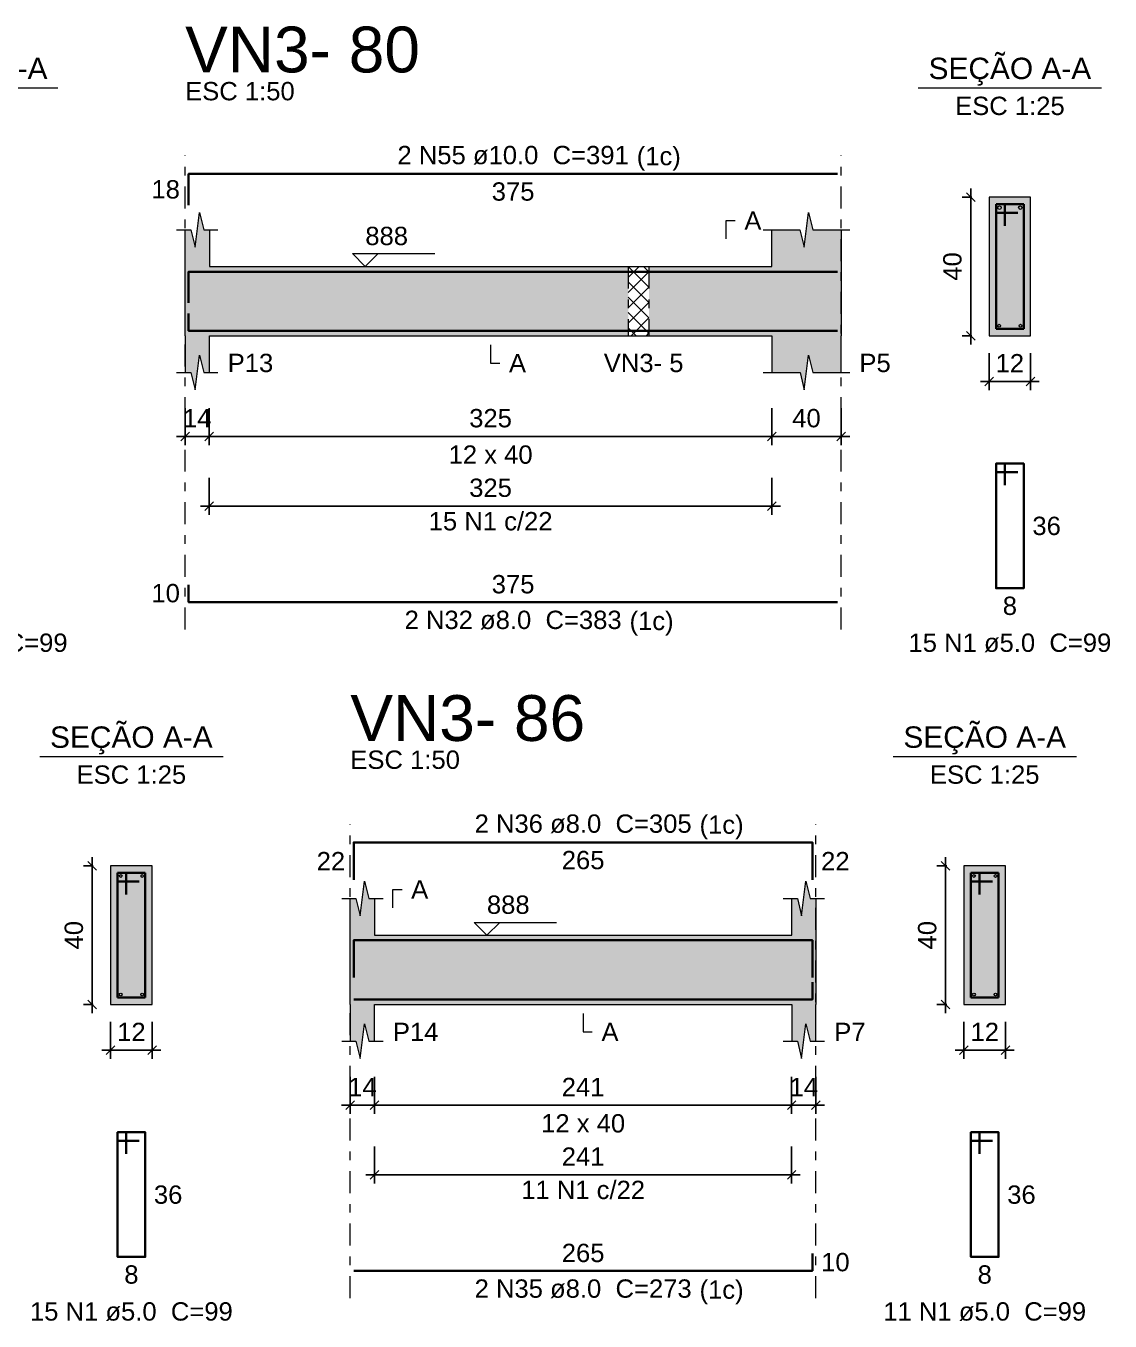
# Model space of a CAD drawing. Header units: millimetres. Extents: x -8 to 605, y -494 to 220.
# Drawn here: x 536.43 to 548.96, y -470.11 to -455.14 of the extents above; entities that cross this region are included whole.
import ezdxf

# ---------------------------------------------------------------- set-up
doc = ezdxf.new("R2010")
doc.units = ezdxf.units.MM
doc.header["$MEASUREMENT"] = 0
doc.linetypes.add('DASHDOT', pattern=[2.54, 1.27, -0.635, 0, -0.635])
doc.linetypes.add('NULL', pattern=[0])
for name, color, linetype, lineweight in [('Descrição da armadura', 7, 'Continuous', 0), ('DT-Barras na forma', 7, 'Continuous', 30), ('DT-Barras no corte', 5, 'Continuous', 5), ('DT-Barras rebatidas', 7, 'Continuous', 30), ('DT-Cotas', 7, 'Continuous', 5), ('DT-Forma', 5, 'Continuous', 5), ('DT-Hachura forma vigas', 252, 'Continuous', 5), ('DT-Hachura intersecção vigas', 9, 'Continuous', 5), ('DT-Hachura seção vigas', 252, 'Continuous', 5), ('DT-Pontilhado', 9, 'DASHDOT', 5), ('DT-Textos', 7, 'Continuous', 5), ('DT-Título', 5, 'Continuous', 20), ('Textos armaduras', 7, 'Continuous', 0)]:
    doc.layers.add(name, color=color, linetype=linetype, lineweight=lineweight)
doc.styles.add('Arial', font='arial.ttf')
doc.dimstyles.new('UM_25.000000', dxfattribs={"dimtxt": 0.18, "dimasz": 0.1, "dimexe": 0.1, "dimexo": 0.2, "dimgap": 0, "dimtad": 1, "dimtih": 1, "dimtoh": 1, "dimdec": 1, "dimlfac": 25, "dimzin": 0, "dimdsep": 46, "dimtxsty": 'Standard', "dimcen": 0.09, "dimdle": 0.1, "dimadec": 1, "dimazin": 2, "dimtfac": 1, "dimtdec": 4, "dimtofl": 0, "dimtmove": 0, "dimatfit": 3, "dimfxl": 1, "dimtolj": 1, "dimarcsym": 0})
doc.dimstyles.new('UM_50.000000', dxfattribs={"dimtxt": 0.18, "dimasz": 0.1, "dimexe": 0.1, "dimexo": 0.2, "dimgap": 0, "dimtad": 1, "dimtih": 1, "dimtoh": 1, "dimdec": 1, "dimlfac": 50, "dimzin": 0, "dimdsep": 46, "dimtxsty": 'Standard', "dimcen": 0.09, "dimdle": 0.1, "dimadec": 1, "dimazin": 2, "dimtfac": 1, "dimtdec": 4, "dimtofl": 0, "dimtmove": 0, "dimatfit": 3, "dimfxl": 1, "dimtolj": 1, "dimarcsym": 0})

# ---------------------------------------------------------------- blocks, each defined once
blk = doc.blocks.new('_Oblique')
at = {"color": 0, "linetype": 'ByBlock', "lineweight": -2}
blk.add_line((-0.5, -0.5), (0.5, 0.5), dxfattribs=at)
blk = doc.blocks.new('*D5197')
at = {"layer": 'Defpoints', "color": 0, "transparency": 16777216}
for p in [(538.27, -459.36), (538.55, -459.36), (538.55, -459.889)]:
    blk.add_point(p, dxfattribs=at)
at = {"layer": 'DT-Cotas', "color": 0, "lineweight": -2, "transparency": 16777216}
for p, q in [((538.27, -459.56), (538.27, -459.989)), ((538.55, -459.56), (538.55, -459.989)), ((538.17, -459.889), (538.65, -459.889))]:
    blk.add_line(p, q, dxfattribs=at)
at = {"layer": 'DT-Cotas', "color": 0, "lineweight": -2, "transparency": 16777216, "xscale": 0.1, "yscale": 0.1, "zscale": 0.1, "rotation": 180}
blk.add_blockref('_Oblique', (538.27, -459.889), dxfattribs=at)
at = {"layer": 'DT-Cotas', "color": 0, "lineweight": -2, "transparency": 16777216, "xscale": 0.1, "yscale": 0.1, "zscale": 0.1}
blk.add_blockref('_Oblique', (538.55, -459.889), dxfattribs=at)
at = {"layer": 'DT-Cotas', "color": 7, "transparency": 16777216, "insert": (538.41, -459.678), "char_height": 0.2118, "attachment_point": 5, "rotation": 0.0057, "style": 'Arial'}
blk.add_mtext('\\A1;14', dxfattribs=at)
blk = doc.blocks.new('*D5198')
at = {"layer": 'Defpoints', "color": 0, "transparency": 16777216}
for p in [(538.55, -459.36), (545.05, -459.36), (545.05, -459.889)]:
    blk.add_point(p, dxfattribs=at)
at = {"layer": 'DT-Cotas', "color": 0, "lineweight": -2, "transparency": 16777216}
for p, q in [((538.55, -459.56), (538.55, -459.989)), ((545.05, -459.56), (545.05, -459.989)), ((538.45, -459.889), (545.15, -459.889))]:
    blk.add_line(p, q, dxfattribs=at)
at = {"layer": 'DT-Cotas', "color": 0, "lineweight": -2, "transparency": 16777216, "xscale": 0.1, "yscale": 0.1, "zscale": 0.1, "rotation": 180}
blk.add_blockref('_Oblique', (538.55, -459.889), dxfattribs=at)
at = {"layer": 'DT-Cotas', "color": 0, "lineweight": -2, "transparency": 16777216, "xscale": 0.1, "yscale": 0.1, "zscale": 0.1}
blk.add_blockref('_Oblique', (545.05, -459.889), dxfattribs=at)
at = {"layer": 'DT-Cotas', "color": 7, "transparency": 16777216, "insert": (541.8, -459.678), "char_height": 0.2118, "attachment_point": 5, "rotation": 0.0057, "style": 'Arial'}
blk.add_mtext('\\A1;325', dxfattribs=at)
blk = doc.blocks.new('*D5199')
at = {"layer": 'Defpoints', "color": 0, "transparency": 16777216}
for p in [(545.05, -459.36), (545.85, -459.36), (545.85, -459.889)]:
    blk.add_point(p, dxfattribs=at)
at = {"layer": 'DT-Cotas', "color": 0, "lineweight": -2, "transparency": 16777216}
for p, q in [((545.05, -459.56), (545.05, -459.989)), ((545.85, -459.56), (545.85, -459.989)), ((544.95, -459.889), (545.95, -459.889))]:
    blk.add_line(p, q, dxfattribs=at)
at = {"layer": 'DT-Cotas', "color": 0, "lineweight": -2, "transparency": 16777216, "xscale": 0.1, "yscale": 0.1, "zscale": 0.1, "rotation": 180}
blk.add_blockref('_Oblique', (545.05, -459.889), dxfattribs=at)
at = {"layer": 'DT-Cotas', "color": 0, "lineweight": -2, "transparency": 16777216, "xscale": 0.1, "yscale": 0.1, "zscale": 0.1}
blk.add_blockref('_Oblique', (545.85, -459.889), dxfattribs=at)
at = {"layer": 'DT-Cotas', "color": 7, "transparency": 16777216, "insert": (545.45, -459.678), "char_height": 0.2118, "attachment_point": 5, "rotation": 0.0057, "style": 'Arial'}
blk.add_mtext('\\A1;40', dxfattribs=at)
blk = doc.blocks.new('*D5200')
at = {"layer": 'Defpoints', "color": 0, "transparency": 16777216}
for p in [(547.349, -457.124), (547.56, -457.124), (547.56, -458.724)]:
    blk.add_point(p, dxfattribs=at)
at = {"layer": 'DT-Cotas', "color": 0, "lineweight": -2, "transparency": 16777216}
for p, q in [((547.36, -457.124), (547.249, -457.124)), ((547.349, -458.824), (547.349, -457.024)), ((547.36, -458.724), (547.249, -458.724))]:
    blk.add_line(p, q, dxfattribs=at)
at = {"layer": 'DT-Cotas', "color": 0, "lineweight": -2, "transparency": 16777216, "xscale": 0.1, "yscale": 0.1, "zscale": 0.1}
for p, rotation in [((547.349, -457.124), 90), ((547.349, -458.724), 270)]:
    blk.add_blockref('_Oblique', p, dxfattribs=dict(at, rotation=rotation))
at = {"layer": 'DT-Cotas', "color": 7, "transparency": 16777216, "insert": (547.137, -457.924), "char_height": 0.2118, "attachment_point": 5, "rotation": 90, "style": 'Arial'}
blk.add_mtext('\\A1;40', dxfattribs=at)
blk = doc.blocks.new('*D5201')
at = {"layer": 'Defpoints', "color": 0, "transparency": 16777216}
for p in [(547.56, -458.724), (548.04, -458.724), (548.04, -459.254)]:
    blk.add_point(p, dxfattribs=at)
at = {"layer": 'DT-Cotas', "color": 0, "lineweight": -2, "transparency": 16777216}
for p, q in [((547.56, -458.924), (547.56, -459.354)), ((548.04, -458.924), (548.04, -459.354)), ((547.46, -459.254), (548.14, -459.254))]:
    blk.add_line(p, q, dxfattribs=at)
at = {"layer": 'DT-Cotas', "color": 0, "lineweight": -2, "transparency": 16777216, "xscale": 0.1, "yscale": 0.1, "zscale": 0.1, "rotation": 180}
blk.add_blockref('_Oblique', (547.56, -459.254), dxfattribs=at)
at = {"layer": 'DT-Cotas', "color": 0, "lineweight": -2, "transparency": 16777216, "xscale": 0.1, "yscale": 0.1, "zscale": 0.1}
blk.add_blockref('_Oblique', (548.04, -459.254), dxfattribs=at)
at = {"layer": 'DT-Cotas', "color": 7, "transparency": 16777216, "insert": (547.8, -459.042), "char_height": 0.2118, "attachment_point": 5, "rotation": 0.0057, "style": 'Arial'}
blk.add_mtext('\\A1;12', dxfattribs=at)
blk = doc.blocks.new('*D5226')
at = {"layer": 'Defpoints', "color": 0, "transparency": 16777216}
for p in [(538.55, -460.165), (545.05, -460.165), (545.05, -460.694)]:
    blk.add_point(p, dxfattribs=at)
at = {"layer": 'DT-Cotas', "color": 0, "lineweight": -2, "transparency": 16777216}
for p, q in [((538.55, -460.365), (538.55, -460.794)), ((545.05, -460.365), (545.05, -460.794)), ((538.45, -460.694), (545.15, -460.694))]:
    blk.add_line(p, q, dxfattribs=at)
at = {"layer": 'DT-Cotas', "color": 0, "lineweight": -2, "transparency": 16777216, "xscale": 0.1, "yscale": 0.1, "zscale": 0.1, "rotation": 180}
blk.add_blockref('_Oblique', (538.55, -460.694), dxfattribs=at)
at = {"layer": 'DT-Cotas', "color": 0, "lineweight": -2, "transparency": 16777216, "xscale": 0.1, "yscale": 0.1, "zscale": 0.1}
blk.add_blockref('_Oblique', (545.05, -460.694), dxfattribs=at)
at = {"layer": 'DT-Cotas', "color": 7, "transparency": 16777216, "insert": (541.8, -460.482), "char_height": 0.2118, "attachment_point": 5, "rotation": 0.0057, "style": 'Arial'}
blk.add_mtext('\\A1;325', dxfattribs=at)
blk = doc.blocks.new('*D5223')
at = {"layer": 'Defpoints', "color": 0, "transparency": 16777216}
for p in [(537.198, -464.85), (537.41, -464.85), (537.41, -466.45)]:
    blk.add_point(p, dxfattribs=at)
at = {"layer": 'DT-Cotas', "color": 0, "lineweight": -2, "transparency": 16777216}
for p, q in [((537.198, -466.55), (537.198, -464.75)), ((537.21, -464.85), (537.098, -464.85)), ((537.21, -466.45), (537.098, -466.45))]:
    blk.add_line(p, q, dxfattribs=at)
at = {"layer": 'DT-Cotas', "color": 0, "lineweight": -2, "transparency": 16777216, "xscale": 0.1, "yscale": 0.1, "zscale": 0.1}
for p, rotation in [((537.198, -464.85), 90), ((537.198, -466.45), 270)]:
    blk.add_blockref('_Oblique', p, dxfattribs=dict(at, rotation=rotation))
at = {"layer": 'DT-Cotas', "color": 7, "transparency": 16777216, "insert": (536.986, -465.65), "char_height": 0.2118, "attachment_point": 5, "rotation": 90, "style": 'Arial'}
blk.add_mtext('\\A1;40', dxfattribs=at)
blk = doc.blocks.new('*D5224')
at = {"layer": 'Defpoints', "color": 0, "transparency": 16777216}
for p in [(537.41, -466.45), (537.89, -466.45), (537.89, -466.98)]:
    blk.add_point(p, dxfattribs=at)
at = {"layer": 'DT-Cotas', "color": 0, "lineweight": -2, "transparency": 16777216}
for p, q in [((537.41, -466.65), (537.41, -467.08)), ((537.89, -466.65), (537.89, -467.08)), ((537.31, -466.98), (537.99, -466.98))]:
    blk.add_line(p, q, dxfattribs=at)
at = {"layer": 'DT-Cotas', "color": 0, "lineweight": -2, "transparency": 16777216, "xscale": 0.1, "yscale": 0.1, "zscale": 0.1, "rotation": 180}
blk.add_blockref('_Oblique', (537.41, -466.98), dxfattribs=at)
at = {"layer": 'DT-Cotas', "color": 0, "lineweight": -2, "transparency": 16777216, "xscale": 0.1, "yscale": 0.1, "zscale": 0.1}
blk.add_blockref('_Oblique', (537.89, -466.98), dxfattribs=at)
at = {"layer": 'DT-Cotas', "color": 7, "transparency": 16777216, "insert": (537.65, -466.768), "char_height": 0.2118, "attachment_point": 5, "rotation": 0.0057, "style": 'Arial'}
blk.add_mtext('\\A1;12', dxfattribs=at)
blk = doc.blocks.new('*D5240')
at = {"layer": 'Defpoints', "color": 0, "transparency": 16777216}
for p in [(540.179, -467.086), (540.459, -467.086), (540.459, -467.615)]:
    blk.add_point(p, dxfattribs=at)
at = {"layer": 'DT-Cotas', "color": 0, "lineweight": -2, "transparency": 16777216}
for p, q in [((540.179, -467.286), (540.179, -467.715)), ((540.459, -467.286), (540.459, -467.715)), ((540.079, -467.615), (540.559, -467.615))]:
    blk.add_line(p, q, dxfattribs=at)
at = {"layer": 'DT-Cotas', "color": 0, "lineweight": -2, "transparency": 16777216, "xscale": 0.1, "yscale": 0.1, "zscale": 0.1, "rotation": 180}
blk.add_blockref('_Oblique', (540.179, -467.615), dxfattribs=at)
at = {"layer": 'DT-Cotas', "color": 0, "lineweight": -2, "transparency": 16777216, "xscale": 0.1, "yscale": 0.1, "zscale": 0.1}
blk.add_blockref('_Oblique', (540.459, -467.615), dxfattribs=at)
at = {"layer": 'DT-Cotas', "color": 7, "transparency": 16777216, "insert": (540.319, -467.404), "char_height": 0.2118, "attachment_point": 5, "rotation": 0.0057, "style": 'Arial'}
blk.add_mtext('\\A1;14', dxfattribs=at)
blk = doc.blocks.new('*D5241')
at = {"layer": 'Defpoints', "color": 0, "transparency": 16777216}
for p in [(540.459, -467.086), (545.279, -467.086), (545.279, -467.615)]:
    blk.add_point(p, dxfattribs=at)
at = {"layer": 'DT-Cotas', "color": 0, "lineweight": -2, "transparency": 16777216}
for p, q in [((540.459, -467.286), (540.459, -467.715)), ((545.279, -467.286), (545.279, -467.715)), ((540.359, -467.615), (545.379, -467.615))]:
    blk.add_line(p, q, dxfattribs=at)
at = {"layer": 'DT-Cotas', "color": 0, "lineweight": -2, "transparency": 16777216, "xscale": 0.1, "yscale": 0.1, "zscale": 0.1, "rotation": 180}
blk.add_blockref('_Oblique', (540.459, -467.615), dxfattribs=at)
at = {"layer": 'DT-Cotas', "color": 0, "lineweight": -2, "transparency": 16777216, "xscale": 0.1, "yscale": 0.1, "zscale": 0.1}
blk.add_blockref('_Oblique', (545.279, -467.615), dxfattribs=at)
at = {"layer": 'DT-Cotas', "color": 7, "transparency": 16777216, "insert": (542.869, -467.404), "char_height": 0.2118, "attachment_point": 5, "rotation": 0.0057, "style": 'Arial'}
blk.add_mtext('\\A1;241', dxfattribs=at)
blk = doc.blocks.new('*D5242')
at = {"layer": 'Defpoints', "color": 0, "transparency": 16777216}
for p in [(545.279, -467.086), (545.559, -467.086), (545.559, -467.615)]:
    blk.add_point(p, dxfattribs=at)
at = {"layer": 'DT-Cotas', "color": 0, "lineweight": -2, "transparency": 16777216}
for p, q in [((545.279, -467.286), (545.279, -467.715)), ((545.559, -467.286), (545.559, -467.715)), ((545.179, -467.615), (545.659, -467.615))]:
    blk.add_line(p, q, dxfattribs=at)
at = {"layer": 'DT-Cotas', "color": 0, "lineweight": -2, "transparency": 16777216, "xscale": 0.1, "yscale": 0.1, "zscale": 0.1, "rotation": 180}
blk.add_blockref('_Oblique', (545.279, -467.615), dxfattribs=at)
at = {"layer": 'DT-Cotas', "color": 0, "lineweight": -2, "transparency": 16777216, "xscale": 0.1, "yscale": 0.1, "zscale": 0.1}
blk.add_blockref('_Oblique', (545.559, -467.615), dxfattribs=at)
at = {"layer": 'DT-Cotas', "color": 7, "transparency": 16777216, "insert": (545.419, -467.404), "char_height": 0.2118, "attachment_point": 5, "rotation": 0.0057, "style": 'Arial'}
blk.add_mtext('\\A1;14', dxfattribs=at)
blk = doc.blocks.new('*D5243')
at = {"layer": 'Defpoints', "color": 0, "transparency": 16777216}
for p in [(547.058, -464.85), (547.27, -464.85), (547.27, -466.45)]:
    blk.add_point(p, dxfattribs=at)
at = {"layer": 'DT-Cotas', "color": 0, "lineweight": -2, "transparency": 16777216}
for p, q in [((547.058, -466.55), (547.058, -464.75)), ((547.07, -464.85), (546.958, -464.85)), ((547.07, -466.45), (546.958, -466.45))]:
    blk.add_line(p, q, dxfattribs=at)
at = {"layer": 'DT-Cotas', "color": 0, "lineweight": -2, "transparency": 16777216, "xscale": 0.1, "yscale": 0.1, "zscale": 0.1}
for p, rotation in [((547.058, -464.85), 90), ((547.058, -466.45), 270)]:
    blk.add_blockref('_Oblique', p, dxfattribs=dict(at, rotation=rotation))
at = {"layer": 'DT-Cotas', "color": 7, "transparency": 16777216, "insert": (546.846, -465.65), "char_height": 0.2118, "attachment_point": 5, "rotation": 90, "style": 'Arial'}
blk.add_mtext('\\A1;40', dxfattribs=at)
blk = doc.blocks.new('*D5244')
at = {"layer": 'Defpoints', "color": 0, "transparency": 16777216}
for p in [(547.27, -466.45), (547.75, -466.45), (547.75, -466.98)]:
    blk.add_point(p, dxfattribs=at)
at = {"layer": 'DT-Cotas', "color": 0, "lineweight": -2, "transparency": 16777216}
for p, q in [((547.27, -466.65), (547.27, -467.08)), ((547.75, -466.65), (547.75, -467.08)), ((547.17, -466.98), (547.85, -466.98))]:
    blk.add_line(p, q, dxfattribs=at)
at = {"layer": 'DT-Cotas', "color": 0, "lineweight": -2, "transparency": 16777216, "xscale": 0.1, "yscale": 0.1, "zscale": 0.1, "rotation": 180}
blk.add_blockref('_Oblique', (547.27, -466.98), dxfattribs=at)
at = {"layer": 'DT-Cotas', "color": 0, "lineweight": -2, "transparency": 16777216, "xscale": 0.1, "yscale": 0.1, "zscale": 0.1}
blk.add_blockref('_Oblique', (547.75, -466.98), dxfattribs=at)
at = {"layer": 'DT-Cotas', "color": 7, "transparency": 16777216, "insert": (547.51, -466.768), "char_height": 0.2118, "attachment_point": 5, "rotation": 0.0057, "style": 'Arial'}
blk.add_mtext('\\A1;12', dxfattribs=at)
blk = doc.blocks.new('*D5245')
at = {"layer": 'Defpoints', "color": 0, "transparency": 16777216}
for p in [(540.459, -467.891), (545.279, -467.891), (545.279, -468.42)]:
    blk.add_point(p, dxfattribs=at)
at = {"layer": 'DT-Cotas', "color": 0, "lineweight": -2, "transparency": 16777216}
for p, q in [((540.459, -468.091), (540.459, -468.52)), ((545.279, -468.091), (545.279, -468.52)), ((540.359, -468.42), (545.379, -468.42))]:
    blk.add_line(p, q, dxfattribs=at)
at = {"layer": 'DT-Cotas', "color": 0, "lineweight": -2, "transparency": 16777216, "xscale": 0.1, "yscale": 0.1, "zscale": 0.1, "rotation": 180}
blk.add_blockref('_Oblique', (540.459, -468.42), dxfattribs=at)
at = {"layer": 'DT-Cotas', "color": 0, "lineweight": -2, "transparency": 16777216, "xscale": 0.1, "yscale": 0.1, "zscale": 0.1}
blk.add_blockref('_Oblique', (545.279, -468.42), dxfattribs=at)
at = {"layer": 'DT-Cotas', "color": 7, "transparency": 16777216, "insert": (542.869, -468.208), "char_height": 0.2118, "attachment_point": 5, "rotation": 0.0057, "style": 'Arial'}
blk.add_mtext('\\A1;241', dxfattribs=at)

msp = doc.modelspace()

# ---------------------------------------------------------------- hatches: boundary and pattern name
at = {"layer": 'DT-Hachura forma vigas', "linetype": 'Continuous'}
for points in [[(538.5505, -458.7244), (543.3905, -458.7244), (543.3905, -457.9244), (538.5505, -457.9244), (538.5505, -457.5008), (538.4855, -457.5008), (538.4355, -457.3008), (538.3855, -457.7008), (538.3355, -457.5008), (538.2705, -457.5008), (538.2705, -457.9244), (538.2705, -458.7244), (538.2705, -459.148), (538.3355, -459.148), (538.3855, -459.348), (538.4355, -458.948), (538.4855, -459.148), (538.5505, -459.148), (538.5505, -458.7244)], [(545.8503, -459.148), (545.8503, -458.7244), (545.8503, -457.9244), (545.8503, -457.5008), (545.5253, -457.5008), (545.4753, -457.3008), (545.4253, -457.7008), (545.3753, -457.5008), (545.0503, -457.5008), (545.0503, -457.9244), (543.6305, -457.9244), (543.6305, -458.7244), (545.0503, -458.7244), (545.0503, -459.148), (545.3753, -459.148), (545.4253, -459.348), (545.4753, -458.948), (545.5253, -459.148), (545.8503, -459.148)], [(545.5595, -466.874), (545.5595, -466.4504), (545.5595, -465.6504), (545.5595, -465.2268), (545.4945, -465.2268), (545.4445, -465.0268), (545.3945, -465.4268), (545.3445, -465.2268), (545.2795, -465.2268), (545.2795, -465.6504), (540.4595, -465.6504), (540.4595, -465.2268), (540.3945, -465.2268), (540.3445, -465.0268), (540.2945, -465.4268), (540.2445, -465.2268), (540.1795, -465.2268), (540.1795, -465.6504), (540.1795, -466.4504), (540.1795, -466.874), (540.2445, -466.874), (540.2945, -467.074), (540.3445, -466.674), (540.3945, -466.874), (540.4595, -466.874), (540.4595, -466.4504), (545.2795, -466.4504), (545.2795, -466.874), (545.3445, -466.874), (545.3945, -467.074), (545.4445, -466.674), (545.4945, -466.874), (545.5595, -466.874)]]:
    msp.add_hatch(color=252, dxfattribs=at).paths.add_polyline_path(points)
at = {"layer": 'DT-Hachura intersecção vigas', "linetype": 'Continuous'}
h = msp.add_hatch(dxfattribs=at)
h.set_pattern_fill('ANSI37', color=9, style=0)
h.set_pattern_definition([(45, (491.48074, -487.50912), (-0.08838835, 0.08838835), []), (135, (491.48074, -487.50912), (-0.08838835, -0.08838835), [])])
h.paths.add_polyline_path([(543.3905, -458.7244), (543.6305, -458.7244), (543.6305, -457.9244), (543.3905, -457.9244), (543.3905, -458.7244)])
at = {"layer": 'DT-Hachura seção vigas', "linetype": 'Continuous'}
for points in [[(547.5604, -458.7244), (547.5604, -458.7244), (548.0404, -458.7244), (548.0404, -457.1244), (547.5604, -457.1244), (547.5604, -458.7244)], [(537.4099, -466.4504), (537.4099, -466.4504), (537.8899, -466.4504), (537.8899, -464.8504), (537.4099, -464.8504), (537.4099, -466.4504)], [(547.2696, -466.4504), (547.2696, -466.4504), (547.7496, -466.4504), (547.7496, -464.8504), (547.2696, -464.8504), (547.2696, -466.4504)]]:
    msp.add_hatch(color=252, dxfattribs=at).paths.add_polyline_path(points)

# ---------------------------------------------------------------- linework, layer by layer
at = {"layer": 'DT-Barras na forma'}
for p, q in [((547.7404, -457.2044), (547.6404, -457.2044)), ((547.6404, -457.2044), (547.6404, -458.6444)), ((547.9604, -457.2044), (547.6404, -457.2044)), ((547.6404, -457.2044), (547.6404, -457.3044)), ((547.7404, -457.4544), (547.7404, -457.2044)), ((547.9604, -458.6444), (547.9604, -457.2044)), ((547.6404, -457.3044), (547.8904, -457.3044)), ((547.6404, -458.6444), (547.9604, -458.6444)), ((537.5899, -464.9304), (537.4899, -464.9304)), ((537.4899, -464.9304), (537.4899, -466.3704)), ((537.8099, -464.9304), (537.4899, -464.9304)), ((537.4899, -464.9304), (537.4899, -465.0304)), ((537.4899, -465.0304), (537.7399, -465.0304)), ((537.5899, -465.1804), (537.5899, -464.9304)), ((537.8099, -466.3704), (537.8099, -464.9304)), ((547.4496, -464.9304), (547.3496, -464.9304)), ((547.3496, -464.9304), (547.3496, -466.3704)), ((547.6696, -464.9304), (547.3496, -464.9304)), ((547.3496, -464.9304), (547.3496, -465.0304)), ((547.3496, -465.0304), (547.5996, -465.0304)), ((547.4496, -465.1804), (547.4496, -464.9304)), ((547.6696, -466.3704), (547.6696, -464.9304)), ((537.4899, -466.3704), (537.8099, -466.3704)), ((547.3496, -466.3704), (547.6696, -466.3704))]:
    msp.add_line(p, q, dxfattribs=at)
for points in [[(538.3105, -458.3461), (538.3105, -457.9844), (545.8103, -457.9844)], [(538.3105, -458.4664), (538.3105, -458.6664), (545.8103, -458.6664)], [(540.2195, -466.1401), (540.2195, -465.7084), (545.5195, -465.7084), (545.5195, -466.1401)], [(540.2195, -466.3924), (545.5195, -466.3924), (545.5195, -466.1924)]]:
    msp.add_lwpolyline(points, dxfattribs=at)
at = {"layer": 'DT-Barras no corte'}
for centre, radius in [((547.6804, -457.2444), 0.02), ((547.9204, -457.2444), 0.02), ((547.6764, -458.6084), 0.016), ((547.9244, -458.6084), 0.016), ((537.5259, -464.9664), 0.016), ((537.7739, -464.9664), 0.016), ((547.3856, -464.9664), 0.016), ((547.6336, -464.9664), 0.016), ((537.5259, -466.3344), 0.016), ((537.7739, -466.3344), 0.016), ((547.3856, -466.3344), 0.016), ((547.6336, -466.3344), 0.016)]:
    msp.add_circle(centre, radius, dxfattribs=at)
at = {"layer": 'DT-Barras rebatidas'}
for points in [[(538.3105, -457.2165), (538.3105, -456.8548), (545.8103, -456.8548)], [(547.7404, -460.4511), (547.7404, -460.2011), (547.6404, -460.2011), (547.6404, -461.6411), (547.9604, -461.6411), (547.9604, -460.2011), (547.6404, -460.2011), (547.6404, -460.3011), (547.8904, -460.3011)], [(538.3105, -461.6011), (538.3105, -461.8011), (545.8103, -461.8011)], [(540.2195, -465.0105), (540.2195, -464.5788), (545.5195, -464.5788), (545.5195, -465.0105)], [(537.5899, -468.1771), (537.5899, -467.9271), (537.4899, -467.9271), (537.4899, -469.3671), (537.8099, -469.3671), (537.8099, -467.9271), (537.4899, -467.9271), (537.4899, -468.0271), (537.7399, -468.0271)], [(547.4496, -468.1771), (547.4496, -467.9271), (547.3496, -467.9271), (547.3496, -469.3671), (547.6696, -469.3671), (547.6696, -467.9271), (547.3496, -467.9271), (547.3496, -468.0271), (547.5996, -468.0271)], [(540.2195, -469.5271), (545.5195, -469.5271), (545.5195, -469.3271)]]:
    msp.add_lwpolyline(points, dxfattribs=at)
at = {"layer": 'DT-Forma'}
for p, q in [((548.0404, -457.1244), (547.5604, -457.1244)), ((547.5604, -457.1244), (547.5604, -458.7244)), ((548.0404, -458.7244), (548.0404, -457.1244)), ((538.3855, -457.7008), (538.4355, -457.3008)), ((538.4355, -457.3008), (538.4855, -457.5008)), ((545.4252, -457.7008), (545.4752, -457.3008)), ((545.4752, -457.3008), (545.5252, -457.5008)), ((538.1705, -457.5008), (538.3355, -457.5008)), ((538.2705, -457.9244), (538.2705, -457.5008)), ((538.3355, -457.5008), (538.3855, -457.7008)), ((538.4855, -457.5008), (538.6505, -457.5008)), ((538.5505, -457.5008), (538.5505, -457.9244)), ((544.9502, -457.5008), (545.3752, -457.5008)), ((545.0502, -457.9244), (545.0502, -457.5008)), ((545.3752, -457.5008), (545.4252, -457.7008)), ((545.5252, -457.5008), (545.9502, -457.5008)), ((545.8502, -457.5008), (545.8502, -457.9244)), ((538.5505, -457.9244), (543.3905, -457.9244)), ((543.3905, -457.9244), (543.6305, -457.9244)), ((543.6305, -457.9244), (545.0502, -457.9244)), ((538.2705, -458.7244), (538.2705, -459.148)), ((538.5505, -459.148), (538.5505, -458.7244)), ((538.5505, -458.7244), (543.3905, -458.7244)), ((543.3905, -458.7244), (543.6305, -458.7244)), ((543.6305, -458.7244), (545.0502, -458.7244)), ((545.0502, -458.7244), (545.0502, -459.148)), ((545.8503, -459.148), (545.8503, -458.7244)), ((547.5604, -458.7244), (548.0404, -458.7244)), ((538.3855, -459.348), (538.4355, -458.948)), ((538.4355, -458.948), (538.4855, -459.148)), ((545.4253, -459.348), (545.4753, -458.948)), ((545.4753, -458.948), (545.5253, -459.148)), ((538.1705, -459.148), (538.3355, -459.148)), ((538.3355, -459.148), (538.3855, -459.348)), ((538.4855, -459.148), (538.6505, -459.148)), ((544.9502, -459.148), (545.3753, -459.148)), ((545.3753, -459.148), (545.4253, -459.348)), ((545.5253, -459.148), (545.9503, -459.148)), ((537.8899, -464.8504), (537.4099, -464.8504)), ((537.4099, -464.8504), (537.4099, -466.4504)), ((537.8899, -466.4504), (537.8899, -464.8504)), ((547.7496, -464.8504), (547.2696, -464.8504)), ((547.2696, -464.8504), (547.2696, -466.4504)), ((547.7496, -466.4504), (547.7496, -464.8504)), ((540.2945, -465.4268), (540.3445, -465.0268)), ((540.3445, -465.0268), (540.3945, -465.2268)), ((545.3945, -465.4268), (545.4445, -465.0268)), ((545.4445, -465.0268), (545.4945, -465.2268)), ((540.0795, -465.2268), (540.2445, -465.2268)), ((540.1795, -465.6504), (540.1795, -465.2268)), ((540.2445, -465.2268), (540.2945, -465.4268)), ((540.3945, -465.2268), (540.5595, -465.2268)), ((540.4595, -465.2268), (540.4595, -465.6504)), ((545.1795, -465.2268), (545.3445, -465.2268)), ((545.2795, -465.6504), (545.2795, -465.2268)), ((545.3445, -465.2268), (545.3945, -465.4268)), ((545.4945, -465.2268), (545.6595, -465.2268)), ((545.5595, -465.2268), (545.5595, -465.6504)), ((540.4595, -465.6504), (545.2795, -465.6504)), ((537.4099, -466.4504), (537.8899, -466.4504)), ((540.1795, -466.4504), (540.1795, -466.874)), ((540.4595, -466.874), (540.4595, -466.4504)), ((540.4595, -466.4504), (545.2795, -466.4504)), ((545.2795, -466.4504), (545.2795, -466.874)), ((545.5595, -466.874), (545.5595, -466.4504)), ((547.2696, -466.4504), (547.7496, -466.4504)), ((540.2945, -467.074), (540.3445, -466.674)), ((540.3445, -466.674), (540.3945, -466.874)), ((545.3945, -467.074), (545.4445, -466.674)), ((545.4445, -466.674), (545.4945, -466.874)), ((540.0795, -466.874), (540.2445, -466.874)), ((540.2445, -466.874), (540.2945, -467.074)), ((540.3945, -466.874), (540.5595, -466.874)), ((545.1795, -466.874), (545.3445, -466.874)), ((545.3445, -466.874), (545.3945, -467.074)), ((545.4945, -466.874), (545.6595, -466.874))]:
    msp.add_line(p, q, dxfattribs=at)
at = {"layer": 'DT-Forma', "linetype": 'Continuous'}
for p, q in [((538.2705, -458.7244), (538.2705, -457.9244)), ((545.8502, -457.9244), (545.8502, -458.7244)), ((540.1795, -466.4504), (540.1795, -465.6504)), ((545.5595, -465.6504), (545.5595, -466.4504))]:
    msp.add_line(p, q, dxfattribs=at)
at = {"layer": 'DT-Pontilhado', "ltscale": 0.2}
for p, q in [((538.2705, -462.1188), (538.2705, -456.643)), ((545.8503, -462.1188), (545.8503, -456.643)), ((543.3905, -457.9244), (543.3905, -458.7244)), ((543.6305, -457.9244), (543.6305, -458.7244)), ((540.1795, -469.8448), (540.1795, -464.367)), ((545.5595, -469.8448), (545.5595, -464.367))]:
    msp.add_line(p, q, dxfattribs=at)
at = {"layer": 'DT-Textos'}
for p, q in [((534.6819, -455.8595), (536.7999, -455.8595)), ((546.7414, -455.8595), (548.8594, -455.8595)), ((536.5909, -463.5855), (538.7089, -463.5855)), ((546.4506, -463.5855), (548.5686, -463.5855))]:
    msp.add_line(p, q, dxfattribs=at)
for points in [[(544.5207, -457.6067), (544.5207, -457.3949), (544.6266, -457.3949)], [(540.5004, -457.7762), (540.3521, -457.9244), (540.2039, -457.7762), (541.157, -457.7762)], [(541.8003, -458.8303), (541.8003, -459.0421), (541.9062, -459.0421)], [(540.6713, -465.3327), (540.6713, -465.1209), (540.7772, -465.1209)], [(541.9055, -465.5022), (541.7572, -465.6504), (541.6089, -465.5022), (542.562, -465.5022)], [(542.8695, -466.5563), (542.8695, -466.7681), (542.9754, -466.7681)]]:
    msp.add_lwpolyline(points, dxfattribs=at)

# ---------------------------------------------------------------- texts
at = {"layer": 'Descrição da armadura', "linetype": 'NULL', "char_height": 0.2118, "attachment_point": 8, "line_spacing_factor": 0.9, "style": 'Arial'}
for s, insert, width in [('2 N55 ø10.0  C=391', (542.0606, -456.7485), 5.344721), ('15 N1 c/22', (541.8003, -460.9759), 2.86156), ('2 N32 ø8.0  C=383', (542.0606, -462.1185), 5.015721), ('15 N1 ø5.0  C=99', (535.7408, -462.3825), 4.686721), ('15 N1 ø5.0  C=99', (547.8006, -462.3825), 4.686721), ('2 N36 ø8.0  C=305', (542.8696, -464.4725), 5.015721), ('11 N1 c/22', (542.8695, -468.7019), 2.86156), ('2 N35 ø8.0  C=273', (542.8696, -469.8445), 5.015721), ('15 N1 ø5.0  C=99', (537.6496, -470.1085), 4.686721), ('11 N1 ø5.0  C=99', (547.5096, -470.1085), 4.686721)]:
    msp.add_mtext(s, dxfattribs=dict(at, insert=insert, width=width))
at = {"layer": 'DT-Textos', "linetype": 'NULL', "line_spacing_factor": 0.798, "style": 'Arial'}
for s, insert, char_height, width, attachment_point in [('SEÇÃO A-A', (535.7408, -455.8354), 0.2471, 3.760741, 8), ('SEÇÃO A-A', (547.8006, -455.8354), 0.2471, 3.760741, 8), ('ESC 1:50', (538.2706, -456.0075), 0.2118, 2.532883, 7), ('ESC 1:25', (547.8006, -456.1775), 0.2118, 2.532883, 8), ('(1c)', (543.4886, -456.8184), 0.2118, 1.018965, 7), ('A', (544.7326, -457.5005), 0.2118, 0.394865, 7), ('888', (540.3526, -457.6805), 0.2118, 0.987001, 7), ('P13', (538.7626, -459.1475), 0.2118, 1.052866, 7), ('A', (542.0126, -459.1475), 0.2118, 0.394865, 7), ('VN3- 5', (543.1085, -459.1475), 0.2118, 1.841627, 7), ('P5', (546.0616, -459.1475), 0.2118, 0.723865, 7), ('12 x 40', (541.8006, -460.2065), 0.2118, 1.940747, 8), ('(1c)', (543.4056, -462.1884), 0.2118, 1.018965, 7), ('SEÇÃO A-A', (537.6496, -463.5614), 0.2471, 3.760741, 8), ('SEÇÃO A-A', (547.5096, -463.5614), 0.2471, 3.760741, 8), ('ESC 1:50', (540.1796, -463.7315), 0.2118, 2.532883, 7), ('ESC 1:25', (537.6496, -463.9035), 0.2118, 2.532883, 8), ('ESC 1:25', (547.5096, -463.9035), 0.2118, 2.532883, 8), ('(1c)', (544.2146, -464.5424), 0.2118, 1.018965, 7), ('A', (540.8826, -465.2265), 0.2118, 0.394865, 7), ('888', (541.7576, -465.4065), 0.2118, 0.987001, 7), ('P14', (540.6716, -466.8735), 0.2118, 1.052866, 7), ('A', (543.0816, -466.8735), 0.2118, 0.394865, 7), ('P7', (545.7716, -466.8735), 0.2118, 0.723865, 7), ('12 x 40', (542.8696, -467.9325), 0.2118, 1.940747, 8), ('(1c)', (544.2146, -469.9144), 0.2118, 1.018965, 7)]:
    msp.add_mtext(s, dxfattribs=dict(at, insert=insert, char_height=char_height, width=width, attachment_point=attachment_point))
at = {"layer": 'DT-Título', "linetype": 'NULL', "char_height": 0.5295, "width": 5.426568, "attachment_point": 7, "line_spacing_factor": 0.798, "style": 'Arial'}
for s, insert in [('VN3- 80', (538.2706, -455.6897)), ('VN3- 86', (540.1796, -463.4137))]:
    msp.add_mtext(s, dxfattribs=dict(at, insert=insert))
at = {"layer": 'Textos armaduras', "linetype": 'NULL', "char_height": 0.2118, "line_spacing_factor": 0.9, "style": 'Arial'}
for s, insert, width, attachment_point in [('18', (538.2105, -457.1416), 1.058001, 9), ('375', (542.0604, -456.9521), 1.387001, 2), ('36', (548.0604, -460.8152), 1.058001, 1), ('10', (538.2105, -461.807), 1.058001, 9), ('375', (542.0604, -461.7038), 1.387001, 8), ('8', (547.8004, -461.7384), 0.729, 2), ('22', (540.1195, -464.9006), 1.058001, 9), ('265', (542.8695, -464.6761), 1.387001, 2), ('22', (545.6195, -464.6888), 1.058001, 1), ('36', (537.9099, -468.5412), 1.058001, 1), ('36', (547.7696, -468.5412), 1.058001, 1), ('265', (542.8695, -469.4298), 1.387001, 8), ('10', (545.6195, -469.3212), 1.058001, 1), ('8', (537.6499, -469.4644), 0.729, 2), ('8', (547.5096, -469.4644), 0.729, 2)]:
    msp.add_mtext(s, dxfattribs=dict(at, insert=insert, width=width, attachment_point=attachment_point))

# ---------------------------------------------------------------- dimensions: what is measured, and where the dimension line sits
at = {"layer": 'DT-Cotas'}
for base, p1, p2, picture, middle in [((547.3486, -457.1244), (547.5604, -458.7244), (547.5604, -457.1244), '*D5200', (547.1368, -457.9244)), ((537.1981, -464.8504), (537.4099, -466.4504), (537.4099, -464.8504), '*D5223', (536.9863, -465.6504)), ((547.0578, -464.8504), (547.2696, -466.4504), (547.2696, -464.8504), '*D5243', (546.846, -465.6504))]:
    dim = msp.add_linear_dim(base=base, p1=p1, p2=p2, angle=90, dimstyle='UM_25.000000', override={"dimtxt": 0.2118, "dimasz": 0.1, "dimexe": 0.1, "dimexo": 0.2, "dimtad": 1, "dimtih": 0, "dimtoh": 0, "dimdec": 1, "dimlfac": 25, "dimzin": 8, "dimtxsty": 'Arial', "dimblk": 'Oblique', "dimblk1": 'Oblique', "dimblk2": 'Oblique', "dimsah": 1, "dimdle": 0.1, "dimse1": 0, "dimse2": 0, "dimclrt": 7, "dimadec": 1, "dimazin": 3, "dimtmove": 2, "dimldrblk": 'Oblique'}, dxfattribs=at)
    dim.commit()
    dim.dimension.update_dxf_attribs({"geometry": picture, "text_midpoint": middle, "dimtype": 160, "text_rotation": 90})
for base, p1, p2, dimstyle, override, picture, middle in [((548.0404, -459.2539), (547.5604, -458.7244), (548.0404, -458.7244), 'UM_25.000000', {"dimtxt": 0.2118, "dimasz": 0.1, "dimexe": 0.1, "dimexo": 0.2, "dimtad": 1, "dimtih": 0, "dimtoh": 0, "dimdec": 1, "dimlfac": 25, "dimzin": 8, "dimtxsty": 'Arial', "dimblk": 'Oblique', "dimblk1": 'Oblique', "dimblk2": 'Oblique', "dimsah": 1, "dimdle": 0.1, "dimse1": 0, "dimse2": 0, "dimclrt": 7, "dimadec": 1, "dimazin": 3, "dimtmove": 2, "dimldrblk": 'Oblique'}, '*D5201', (547.8004, -459.0421)), ((538.5505, -459.8893), (538.2705, -459.3598), (538.5505, -459.3598), 'UM_50.000000', {"dimtxt": 0.2118, "dimasz": 0.1, "dimexe": 0.1, "dimexo": 0.2, "dimtad": 1, "dimtih": 0, "dimtoh": 0, "dimdec": 1, "dimlfac": 50, "dimzin": 8, "dimtxsty": 'Arial', "dimblk": 'Oblique', "dimblk1": 'Oblique', "dimblk2": 'Oblique', "dimsah": 1, "dimdle": 0.1, "dimse1": 0, "dimse2": 0, "dimclrt": 7, "dimadec": 1, "dimazin": 3, "dimtmove": 2, "dimldrblk": 'Oblique'}, '*D5197', (538.4105, -459.6775)), ((545.0502, -459.8893), (538.5505, -459.3598), (545.0502, -459.3598), 'UM_50.000000', {"dimtxt": 0.2118, "dimasz": 0.1, "dimexe": 0.1, "dimexo": 0.2, "dimtad": 1, "dimtih": 0, "dimtoh": 0, "dimdec": 1, "dimlfac": 50, "dimzin": 8, "dimtxsty": 'Arial', "dimblk": 'Oblique', "dimblk1": 'Oblique', "dimblk2": 'Oblique', "dimsah": 1, "dimdle": 0.1, "dimse1": 0, "dimse2": 0, "dimclrt": 7, "dimadec": 1, "dimazin": 3, "dimtmove": 2, "dimldrblk": 'Oblique'}, '*D5198', (541.8003, -459.6775)), ((545.8503, -459.8893), (545.0502, -459.3598), (545.8503, -459.3598), 'UM_50.000000', {"dimtxt": 0.2118, "dimasz": 0.1, "dimexe": 0.1, "dimexo": 0.2, "dimtad": 1, "dimtih": 0, "dimtoh": 0, "dimdec": 1, "dimlfac": 50, "dimzin": 8, "dimtxsty": 'Arial', "dimblk": 'Oblique', "dimblk1": 'Oblique', "dimblk2": 'Oblique', "dimsah": 1, "dimdle": 0.1, "dimse1": 0, "dimse2": 0, "dimclrt": 7, "dimadec": 1, "dimazin": 3, "dimtmove": 2, "dimldrblk": 'Oblique'}, '*D5199', (545.4503, -459.6775)), ((545.0502, -460.6942), (538.5505, -460.1647), (545.0502, -460.1647), 'UM_50.000000', {"dimtxt": 0.2118, "dimasz": 0.1, "dimexe": 0.1, "dimexo": 0.2, "dimtad": 1, "dimtih": 0, "dimtoh": 0, "dimdec": 1, "dimlfac": 50, "dimzin": 8, "dimtxsty": 'Arial', "dimblk": 'Oblique', "dimblk1": 'Oblique', "dimblk2": 'Oblique', "dimsah": 1, "dimdle": 0.1, "dimse1": 0, "dimse2": 0, "dimclrt": 7, "dimadec": 1, "dimazin": 3, "dimtmove": 2, "dimldrblk": 'Oblique'}, '*D5226', (541.8003, -460.4824)), ((537.8899, -466.9799), (537.4099, -466.4504), (537.8899, -466.4504), 'UM_25.000000', {"dimtxt": 0.2118, "dimasz": 0.1, "dimexe": 0.1, "dimexo": 0.2, "dimtad": 1, "dimtih": 0, "dimtoh": 0, "dimdec": 1, "dimlfac": 25, "dimzin": 8, "dimtxsty": 'Arial', "dimblk": 'Oblique', "dimblk1": 'Oblique', "dimblk2": 'Oblique', "dimsah": 1, "dimdle": 0.1, "dimse1": 0, "dimse2": 0, "dimclrt": 7, "dimadec": 1, "dimazin": 3, "dimtmove": 2, "dimldrblk": 'Oblique'}, '*D5224', (537.6499, -466.7681)), ((547.7496, -466.9799), (547.2696, -466.4504), (547.7496, -466.4504), 'UM_25.000000', {"dimtxt": 0.2118, "dimasz": 0.1, "dimexe": 0.1, "dimexo": 0.2, "dimtad": 1, "dimtih": 0, "dimtoh": 0, "dimdec": 1, "dimlfac": 25, "dimzin": 8, "dimtxsty": 'Arial', "dimblk": 'Oblique', "dimblk1": 'Oblique', "dimblk2": 'Oblique', "dimsah": 1, "dimdle": 0.1, "dimse1": 0, "dimse2": 0, "dimclrt": 7, "dimadec": 1, "dimazin": 3, "dimtmove": 2, "dimldrblk": 'Oblique'}, '*D5244', (547.5096, -466.7681)), ((540.4595, -467.6153), (540.1795, -467.0858), (540.4595, -467.0858), 'UM_50.000000', {"dimtxt": 0.2118, "dimasz": 0.1, "dimexe": 0.1, "dimexo": 0.2, "dimtad": 1, "dimtih": 0, "dimtoh": 0, "dimdec": 1, "dimlfac": 50, "dimzin": 8, "dimtxsty": 'Arial', "dimblk": 'Oblique', "dimblk1": 'Oblique', "dimblk2": 'Oblique', "dimsah": 1, "dimdle": 0.1, "dimse1": 0, "dimse2": 0, "dimclrt": 7, "dimadec": 1, "dimazin": 3, "dimtmove": 2, "dimldrblk": 'Oblique'}, '*D5240', (540.3195, -467.4035)), ((545.2795, -467.6153), (540.4595, -467.0858), (545.2795, -467.0858), 'UM_50.000000', {"dimtxt": 0.2118, "dimasz": 0.1, "dimexe": 0.1, "dimexo": 0.2, "dimtad": 1, "dimtih": 0, "dimtoh": 0, "dimdec": 1, "dimlfac": 50, "dimzin": 8, "dimtxsty": 'Arial', "dimblk": 'Oblique', "dimblk1": 'Oblique', "dimblk2": 'Oblique', "dimsah": 1, "dimdle": 0.1, "dimse1": 0, "dimse2": 0, "dimclrt": 7, "dimadec": 1, "dimazin": 3, "dimtmove": 2, "dimldrblk": 'Oblique'}, '*D5241', (542.8695, -467.4035)), ((545.5595, -467.6153), (545.2795, -467.0858), (545.5595, -467.0858), 'UM_50.000000', {"dimtxt": 0.2118, "dimasz": 0.1, "dimexe": 0.1, "dimexo": 0.2, "dimtad": 1, "dimtih": 0, "dimtoh": 0, "dimdec": 1, "dimlfac": 50, "dimzin": 8, "dimtxsty": 'Arial', "dimblk": 'Oblique', "dimblk1": 'Oblique', "dimblk2": 'Oblique', "dimsah": 1, "dimdle": 0.1, "dimse1": 0, "dimse2": 0, "dimclrt": 7, "dimadec": 1, "dimazin": 3, "dimtmove": 2, "dimldrblk": 'Oblique'}, '*D5242', (545.4195, -467.4035)), ((545.2795, -468.4202), (540.4595, -467.8907), (545.2795, -467.8907), 'UM_50.000000', {"dimtxt": 0.2118, "dimasz": 0.1, "dimexe": 0.1, "dimexo": 0.2, "dimtad": 1, "dimtih": 0, "dimtoh": 0, "dimdec": 1, "dimlfac": 50, "dimzin": 8, "dimtxsty": 'Arial', "dimblk": 'Oblique', "dimblk1": 'Oblique', "dimblk2": 'Oblique', "dimsah": 1, "dimdle": 0.1, "dimse1": 0, "dimse2": 0, "dimclrt": 7, "dimadec": 1, "dimazin": 3, "dimtmove": 2, "dimldrblk": 'Oblique'}, '*D5245', (542.8695, -468.2084))]:
    dim = msp.add_linear_dim(base=base, p1=p1, p2=p2, dimstyle=dimstyle, override=override, dxfattribs=at)
    dim.commit()
    dim.dimension.update_dxf_attribs({"geometry": picture, "text_midpoint": middle, "dimtype": 160, "text_rotation": 0.00573})

doc.saveas('drawing.dxf')
